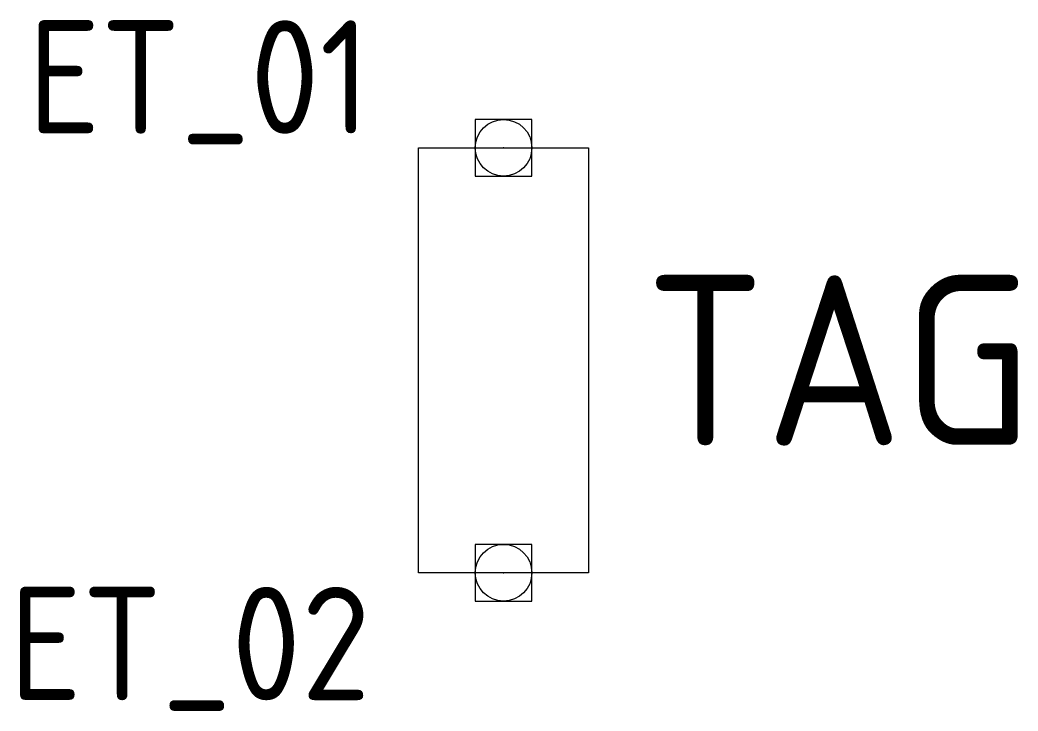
# Model space of a CAD drawing. Extents: x 111.5 to 129.1, y 233.8 to 246.
import ezdxf
from ezdxf.enums import TextEntityAlignment as Align

# ---------------------------------------------------------------- set-up
doc = ezdxf.new("R2010")
doc.units = 0
doc.header["$LTSCALE"] = 10
doc.header["$MEASUREMENT"] = 0
doc.header["$PDMODE"] = 96
doc.header["$PDSIZE"] = 1
doc.layers.get('0').update_dxf_attribs({"linetype": 'CONTINUOUS'})
for name, color, linetype in [('C', 7, 'CONTINUOUS'), ('TKST2', 1, 'CONTINUOUS'), ('TKST3', 3, 'CONTINUOUS')]:
    doc.layers.add(name, color=color, linetype=linetype)
doc.styles.add('ISO8', font='ISO8.SHX')
doc.styles.get("Standard").update_dxf_attribs({"font": 'iso8.shx'})

msp = doc.modelspace()

# ---------------------------------------------------------------- linework, layer by layer
msp.add_lwpolyline([(118.5, 243.75), (121.5, 243.75), (121.5, 236.25), (118.5, 236.25), (118.5, 243.75)])
at = {"layer": 'C', "color": 1}
msp.add_point((120, 243.75), dxfattribs=at)
at = {"layer": 'C', "color": 2}
msp.add_point((120, 236.25), dxfattribs=at)

# ---------------------------------------------------------------- texts
at = {"layer": 'TKST2'}
for tag, p in [('ET_01', (117.653, 244)), ('ET_02', (117.653, 234))]:
    msp.add_attdef(tag, text='', height=2, dxfattribs=at).set_placement(p, align=Align.RIGHT)
at = {"layer": 'TKST3', "color": 3, "style": 'ISO8'}
msp.add_attdef('TAG', text='-r', height=3, dxfattribs=at).set_placement((122.5, 240), align=Align.MIDDLE_LEFT)

doc.saveas('drawing.dxf')
